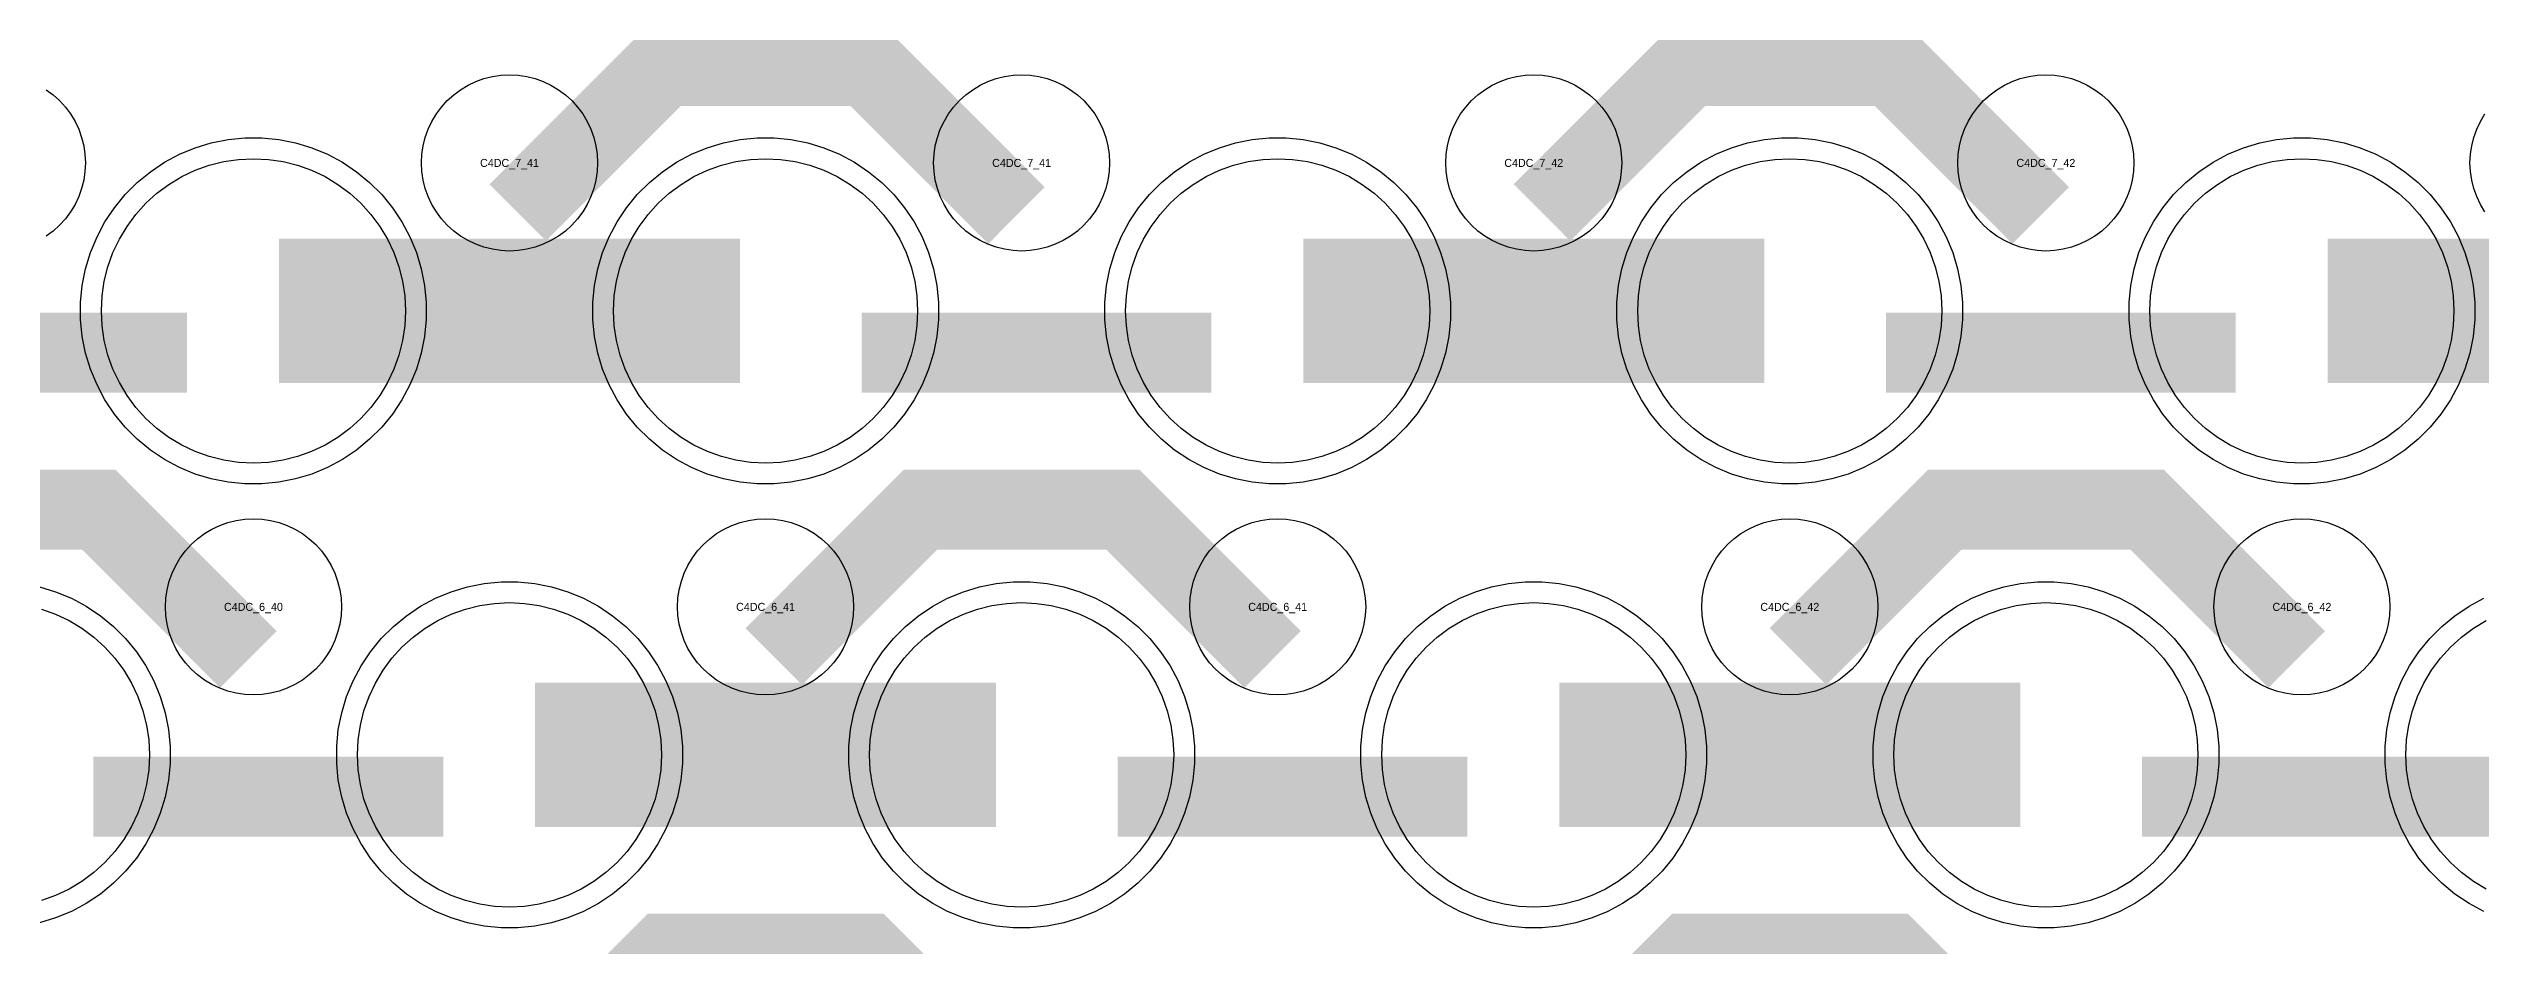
# Model space of a CAD drawing. Extents: x -11880 to 11880, y -14992 to 14992.
# Drawn here: x 976 to 1736, y -14068 to -13788 of the extents above; entities that cross this region are included whole.
import ezdxf
from ezdxf.enums import TextEntityAlignment as Align

# ---------------------------------------------------------------- set-up
doc = ezdxf.new("R2010")
doc.units = 0
doc.header["$MEASUREMENT"] = 0
for name, color, linetype in [('GDS_775_DT_237', 138, 'CONTINUOUS'), ('RDL1_FS', 34, 'CONTINUOUS'), ('RDL_BS', 160, 'CONTINUOUS')]:
    doc.layers.add(name, color=color, linetype=linetype)

msp = doc.modelspace()

# ---------------------------------------------------------------- linework, layer by layer
at = {"layer": 'RDL1_FS', "color": 241, "true_color": 0xf7abae}
for points in [[(1040, -13917.124), (1035.343, -13916.895), (1030.732, -13916.211), (1026.209, -13915.079), (1021.819, -13913.507), (1017.605, -13911.515), (1013.605, -13909.117), (1009.86, -13906.339), (1006.406, -13903.209), (1003.276, -13899.755), (1000.498, -13896.01), (998.1, -13892.01), (996.108, -13887.796), (994.536, -13883.406), (993.404, -13878.883), (992.72, -13874.272), (992.491, -13869.615), (992.72, -13864.958), (993.404, -13860.347), (994.536, -13855.824), (996.108, -13851.434), (998.1, -13847.22), (1000.498, -13843.22), (1003.276, -13839.475), (1006.406, -13836.021), (1009.86, -13832.891), (1013.605, -13830.113), (1017.605, -13827.715), (1021.819, -13825.723), (1026.209, -13824.151), (1030.732, -13823.019), (1035.343, -13822.335), (1040, -13822.106), (1044.657, -13822.335), (1049.268, -13823.019), (1053.791, -13824.151), (1058.181, -13825.723), (1062.395, -13827.715), (1066.395, -13830.113), (1070.14, -13832.891), (1073.594, -13836.021), (1076.724, -13839.475), (1079.502, -13843.22), (1081.9, -13847.22), (1083.892, -13851.434), (1085.464, -13855.824), (1086.596, -13860.347), (1087.28, -13864.958), (1087.509, -13869.615), (1087.28, -13874.272), (1086.596, -13878.883), (1085.464, -13883.406), (1083.892, -13887.796), (1081.9, -13892.01), (1079.502, -13896.01), (1076.724, -13899.755), (1073.594, -13903.209), (1070.14, -13906.339), (1066.395, -13909.117), (1062.395, -13911.515), (1058.181, -13913.507), (1053.791, -13915.079), (1049.268, -13916.211), (1044.657, -13916.895)], [(1200, -13917.124), (1195.343, -13916.895), (1190.732, -13916.211), (1186.209, -13915.079), (1181.819, -13913.507), (1177.605, -13911.515), (1173.605, -13909.117), (1169.86, -13906.339), (1166.406, -13903.209), (1163.276, -13899.755), (1160.498, -13896.01), (1158.1, -13892.01), (1156.108, -13887.796), (1154.536, -13883.406), (1153.404, -13878.883), (1152.72, -13874.272), (1152.491, -13869.615), (1152.72, -13864.958), (1153.404, -13860.347), (1154.536, -13855.824), (1156.108, -13851.434), (1158.1, -13847.22), (1160.498, -13843.22), (1163.276, -13839.475), (1166.406, -13836.021), (1169.86, -13832.891), (1173.605, -13830.113), (1177.605, -13827.715), (1181.819, -13825.723), (1186.209, -13824.151), (1190.732, -13823.019), (1195.343, -13822.335), (1200, -13822.106), (1204.657, -13822.335), (1209.268, -13823.019), (1213.791, -13824.151), (1218.181, -13825.723), (1222.395, -13827.715), (1226.395, -13830.113), (1230.14, -13832.891), (1233.594, -13836.021), (1236.724, -13839.475), (1239.502, -13843.22), (1241.9, -13847.22), (1243.892, -13851.434), (1245.464, -13855.824), (1246.596, -13860.347), (1247.28, -13864.958), (1247.509, -13869.615), (1247.28, -13874.272), (1246.596, -13878.883), (1245.464, -13883.406), (1243.892, -13887.796), (1241.9, -13892.01), (1239.502, -13896.01), (1236.724, -13899.755), (1233.594, -13903.209), (1230.14, -13906.339), (1226.395, -13909.117), (1222.395, -13911.515), (1218.181, -13913.507), (1213.791, -13915.079), (1209.268, -13916.211), (1204.657, -13916.895)], [(1360, -13917.124), (1355.343, -13916.895), (1350.732, -13916.211), (1346.209, -13915.079), (1341.819, -13913.507), (1337.605, -13911.515), (1333.605, -13909.117), (1329.86, -13906.339), (1326.406, -13903.209), (1323.276, -13899.755), (1320.498, -13896.01), (1318.1, -13892.01), (1316.108, -13887.796), (1314.536, -13883.406), (1313.404, -13878.883), (1312.72, -13874.272), (1312.491, -13869.615), (1312.72, -13864.958), (1313.404, -13860.347), (1314.536, -13855.824), (1316.108, -13851.434), (1318.1, -13847.22), (1320.498, -13843.22), (1323.276, -13839.475), (1326.406, -13836.021), (1329.86, -13832.891), (1333.605, -13830.113), (1337.605, -13827.715), (1341.819, -13825.723), (1346.209, -13824.151), (1350.732, -13823.019), (1355.343, -13822.335), (1360, -13822.106), (1364.657, -13822.335), (1369.268, -13823.019), (1373.791, -13824.151), (1378.181, -13825.723), (1382.395, -13827.715), (1386.395, -13830.113), (1390.14, -13832.891), (1393.594, -13836.021), (1396.724, -13839.475), (1399.502, -13843.22), (1401.9, -13847.22), (1403.892, -13851.434), (1405.464, -13855.824), (1406.596, -13860.347), (1407.28, -13864.958), (1407.509, -13869.615), (1407.28, -13874.272), (1406.596, -13878.883), (1405.464, -13883.406), (1403.892, -13887.796), (1401.9, -13892.01), (1399.502, -13896.01), (1396.724, -13899.755), (1393.594, -13903.209), (1390.14, -13906.339), (1386.395, -13909.117), (1382.395, -13911.515), (1378.181, -13913.507), (1373.791, -13915.079), (1369.268, -13916.211), (1364.657, -13916.895)], [(1520, -13917.124), (1515.343, -13916.895), (1510.732, -13916.211), (1506.209, -13915.079), (1501.819, -13913.507), (1497.605, -13911.515), (1493.605, -13909.117), (1489.86, -13906.339), (1486.406, -13903.209), (1483.276, -13899.755), (1480.498, -13896.01), (1478.1, -13892.01), (1476.108, -13887.796), (1474.536, -13883.406), (1473.404, -13878.883), (1472.72, -13874.272), (1472.491, -13869.615), (1472.72, -13864.958), (1473.404, -13860.347), (1474.536, -13855.824), (1476.108, -13851.434), (1478.1, -13847.22), (1480.498, -13843.22), (1483.276, -13839.475), (1486.406, -13836.021), (1489.86, -13832.891), (1493.605, -13830.113), (1497.605, -13827.715), (1501.819, -13825.723), (1506.209, -13824.151), (1510.732, -13823.019), (1515.343, -13822.335), (1520, -13822.106), (1524.657, -13822.335), (1529.268, -13823.019), (1533.791, -13824.151), (1538.181, -13825.723), (1542.395, -13827.715), (1546.395, -13830.113), (1550.14, -13832.891), (1553.594, -13836.021), (1556.724, -13839.475), (1559.502, -13843.22), (1561.9, -13847.22), (1563.892, -13851.434), (1565.464, -13855.824), (1566.596, -13860.347), (1567.28, -13864.958), (1567.509, -13869.615), (1567.28, -13874.272), (1566.596, -13878.883), (1565.464, -13883.406), (1563.892, -13887.796), (1561.9, -13892.01), (1559.502, -13896.01), (1556.724, -13899.755), (1553.594, -13903.209), (1550.14, -13906.339), (1546.395, -13909.117), (1542.395, -13911.515), (1538.181, -13913.507), (1533.791, -13915.079), (1529.268, -13916.211), (1524.657, -13916.895)], [(1680, -13917.124), (1675.343, -13916.895), (1670.732, -13916.211), (1666.209, -13915.079), (1661.819, -13913.507), (1657.605, -13911.515), (1653.605, -13909.117), (1649.86, -13906.339), (1646.406, -13903.209), (1643.276, -13899.755), (1640.498, -13896.01), (1638.1, -13892.01), (1636.108, -13887.796), (1634.536, -13883.406), (1633.404, -13878.883), (1632.72, -13874.272), (1632.491, -13869.615), (1632.72, -13864.958), (1633.404, -13860.347), (1634.536, -13855.824), (1636.108, -13851.434), (1638.1, -13847.22), (1640.498, -13843.22), (1643.276, -13839.475), (1646.406, -13836.021), (1649.86, -13832.891), (1653.605, -13830.113), (1657.605, -13827.715), (1661.819, -13825.723), (1666.209, -13824.151), (1670.732, -13823.019), (1675.343, -13822.335), (1680, -13822.106), (1684.657, -13822.335), (1689.268, -13823.019), (1693.791, -13824.151), (1698.181, -13825.723), (1702.395, -13827.715), (1706.395, -13830.113), (1710.14, -13832.891), (1713.594, -13836.021), (1716.724, -13839.475), (1719.502, -13843.22), (1721.9, -13847.22), (1723.892, -13851.434), (1725.464, -13855.824), (1726.596, -13860.347), (1727.28, -13864.958), (1727.509, -13869.615), (1727.28, -13874.272), (1726.596, -13878.883), (1725.464, -13883.406), (1723.892, -13887.796), (1721.9, -13892.01), (1719.502, -13896.01), (1716.724, -13899.755), (1713.594, -13903.209), (1710.14, -13906.339), (1706.395, -13909.117), (1702.395, -13911.515), (1698.181, -13913.507), (1693.791, -13915.079), (1689.268, -13916.211), (1684.657, -13916.895)], [(1120, -14055.689), (1115.343, -14055.46), (1110.732, -14054.776), (1106.209, -14053.644), (1101.819, -14052.072), (1097.605, -14050.08), (1093.605, -14047.682), (1089.86, -14044.904), (1086.406, -14041.774), (1083.276, -14038.32), (1080.498, -14034.575), (1078.1, -14030.575), (1076.108, -14026.361), (1074.536, -14021.971), (1073.404, -14017.448), (1072.72, -14012.837), (1072.491, -14008.18), (1072.72, -14003.523), (1073.404, -13998.912), (1074.536, -13994.389), (1076.108, -13989.999), (1078.1, -13985.785), (1080.498, -13981.785), (1083.276, -13978.04), (1086.406, -13974.586), (1089.86, -13971.456), (1093.605, -13968.678), (1097.605, -13966.28), (1101.819, -13964.288), (1106.209, -13962.716), (1110.732, -13961.584), (1115.343, -13960.9), (1120, -13960.671), (1124.657, -13960.9), (1129.268, -13961.584), (1133.791, -13962.716), (1138.181, -13964.288), (1142.395, -13966.28), (1146.395, -13968.678), (1150.14, -13971.456), (1153.594, -13974.586), (1156.724, -13978.04), (1159.502, -13981.785), (1161.9, -13985.785), (1163.892, -13989.999), (1165.464, -13994.389), (1166.596, -13998.912), (1167.28, -14003.523), (1167.509, -14008.18), (1167.28, -14012.837), (1166.596, -14017.448), (1165.464, -14021.971), (1163.892, -14026.361), (1161.9, -14030.575), (1159.502, -14034.575), (1156.724, -14038.32), (1153.594, -14041.774), (1150.14, -14044.904), (1146.395, -14047.682), (1142.395, -14050.08), (1138.181, -14052.072), (1133.791, -14053.644), (1129.268, -14054.776), (1124.657, -14055.46)], [(1280, -14055.689), (1275.343, -14055.46), (1270.732, -14054.776), (1266.209, -14053.644), (1261.819, -14052.072), (1257.605, -14050.08), (1253.605, -14047.682), (1249.86, -14044.904), (1246.406, -14041.774), (1243.276, -14038.32), (1240.498, -14034.575), (1238.1, -14030.575), (1236.108, -14026.361), (1234.536, -14021.971), (1233.404, -14017.448), (1232.72, -14012.837), (1232.491, -14008.18), (1232.72, -14003.523), (1233.404, -13998.912), (1234.536, -13994.389), (1236.108, -13989.999), (1238.1, -13985.785), (1240.498, -13981.785), (1243.276, -13978.04), (1246.406, -13974.586), (1249.86, -13971.456), (1253.605, -13968.678), (1257.605, -13966.28), (1261.819, -13964.288), (1266.209, -13962.716), (1270.732, -13961.584), (1275.343, -13960.9), (1280, -13960.671), (1284.657, -13960.9), (1289.268, -13961.584), (1293.791, -13962.716), (1298.181, -13964.288), (1302.395, -13966.28), (1306.395, -13968.678), (1310.14, -13971.456), (1313.594, -13974.586), (1316.724, -13978.04), (1319.502, -13981.785), (1321.9, -13985.785), (1323.892, -13989.999), (1325.464, -13994.389), (1326.596, -13998.912), (1327.28, -14003.523), (1327.509, -14008.18), (1327.28, -14012.837), (1326.596, -14017.448), (1325.464, -14021.971), (1323.892, -14026.361), (1321.9, -14030.575), (1319.502, -14034.575), (1316.724, -14038.32), (1313.594, -14041.774), (1310.14, -14044.904), (1306.395, -14047.682), (1302.395, -14050.08), (1298.181, -14052.072), (1293.791, -14053.644), (1289.268, -14054.776), (1284.657, -14055.46)], [(1440, -14055.689), (1435.343, -14055.46), (1430.732, -14054.776), (1426.209, -14053.644), (1421.819, -14052.072), (1417.605, -14050.08), (1413.605, -14047.682), (1409.86, -14044.904), (1406.406, -14041.774), (1403.276, -14038.32), (1400.498, -14034.575), (1398.1, -14030.575), (1396.108, -14026.361), (1394.536, -14021.971), (1393.404, -14017.448), (1392.72, -14012.837), (1392.491, -14008.18), (1392.72, -14003.523), (1393.404, -13998.912), (1394.536, -13994.389), (1396.108, -13989.999), (1398.1, -13985.785), (1400.498, -13981.785), (1403.276, -13978.04), (1406.406, -13974.586), (1409.86, -13971.456), (1413.605, -13968.678), (1417.605, -13966.28), (1421.819, -13964.288), (1426.209, -13962.716), (1430.732, -13961.584), (1435.343, -13960.9), (1440, -13960.671), (1444.657, -13960.9), (1449.268, -13961.584), (1453.791, -13962.716), (1458.181, -13964.288), (1462.395, -13966.28), (1466.395, -13968.678), (1470.14, -13971.456), (1473.594, -13974.586), (1476.724, -13978.04), (1479.502, -13981.785), (1481.9, -13985.785), (1483.892, -13989.999), (1485.464, -13994.389), (1486.596, -13998.912), (1487.28, -14003.523), (1487.509, -14008.18), (1487.28, -14012.837), (1486.596, -14017.448), (1485.464, -14021.971), (1483.892, -14026.361), (1481.9, -14030.575), (1479.502, -14034.575), (1476.724, -14038.32), (1473.594, -14041.774), (1470.14, -14044.904), (1466.395, -14047.682), (1462.395, -14050.08), (1458.181, -14052.072), (1453.791, -14053.644), (1449.268, -14054.776), (1444.657, -14055.46)], [(1600, -14055.689), (1595.343, -14055.46), (1590.732, -14054.776), (1586.209, -14053.644), (1581.819, -14052.072), (1577.605, -14050.08), (1573.605, -14047.682), (1569.86, -14044.904), (1566.406, -14041.774), (1563.276, -14038.32), (1560.498, -14034.575), (1558.1, -14030.575), (1556.108, -14026.361), (1554.536, -14021.971), (1553.404, -14017.448), (1552.72, -14012.837), (1552.491, -14008.18), (1552.72, -14003.523), (1553.404, -13998.912), (1554.536, -13994.389), (1556.108, -13989.999), (1558.1, -13985.785), (1560.498, -13981.785), (1563.276, -13978.04), (1566.406, -13974.586), (1569.86, -13971.456), (1573.605, -13968.678), (1577.605, -13966.28), (1581.819, -13964.288), (1586.209, -13962.716), (1590.732, -13961.584), (1595.343, -13960.9), (1600, -13960.671), (1604.657, -13960.9), (1609.268, -13961.584), (1613.791, -13962.716), (1618.181, -13964.288), (1622.395, -13966.28), (1626.395, -13968.678), (1630.14, -13971.456), (1633.594, -13974.586), (1636.724, -13978.04), (1639.502, -13981.785), (1641.9, -13985.785), (1643.892, -13989.999), (1645.464, -13994.389), (1646.596, -13998.912), (1647.28, -14003.523), (1647.509, -14008.18), (1647.28, -14012.837), (1646.596, -14017.448), (1645.464, -14021.971), (1643.892, -14026.361), (1641.9, -14030.575), (1639.502, -14034.575), (1636.724, -14038.32), (1633.594, -14041.774), (1630.14, -14044.904), (1626.395, -14047.682), (1622.395, -14050.08), (1618.181, -14052.072), (1613.791, -14053.644), (1609.268, -14054.776), (1604.657, -14055.46)]]:
    msp.add_lwpolyline(points, close=True, dxfattribs=at)
for points in [[(1048.002, -13869.615, 45, 45, 0), (1120.002, -13869.615, 45, 45, 0)], [(1120.002, -13869.615, 45, 45, 0), (1192.002, -13869.615, 45, 45, 0)], [(1368.002, -13869.615, 45, 45, 0), (1440.002, -13869.615, 45, 45, 0)], [(1440.002, -13869.615, 45, 45, 0), (1512.002, -13869.615, 45, 45, 0)], [(1688.002, -13869.615, 45, 45, 0), (1760.002, -13869.615, 45, 45, 0)], [(1128.002, -14008.18, 45, 45, 0), (1200.002, -14008.18, 45, 45, 0)], [(1200.002, -14008.18, 45, 45, 0), (1272.002, -14008.18, 45, 45, 0)], [(1448.002, -14008.18, 45, 45, 0), (1520.002, -14008.18, 45, 45, 0)], [(1520.002, -14008.18, 45, 45, 0), (1592.002, -14008.18, 45, 45, 0)]]:
    msp.add_lwpolyline(points, format="xyseb", dxfattribs=at)
for points in [[(973.791, -13962.716), (978.181, -13964.288), (982.395, -13966.28), (986.395, -13968.678), (990.14, -13971.456), (993.594, -13974.586), (996.724, -13978.04), (999.502, -13981.785), (1001.9, -13985.785), (1003.892, -13989.999), (1005.464, -13994.389), (1006.596, -13998.912), (1007.28, -14003.523), (1007.509, -14008.18), (1007.28, -14012.837), (1006.596, -14017.448), (1005.464, -14021.971), (1003.892, -14026.361), (1001.9, -14030.575), (999.502, -14034.575), (996.724, -14038.32), (993.594, -14041.774), (990.14, -14044.904), (986.395, -14047.682), (982.395, -14050.08), (978.181, -14052.072), (973.791, -14053.644)], [(1737.605, -14050.08), (1733.605, -14047.682), (1729.86, -14044.904), (1726.406, -14041.774), (1723.276, -14038.32), (1720.498, -14034.575), (1718.1, -14030.575), (1716.108, -14026.361), (1714.536, -14021.971), (1713.404, -14017.448), (1712.72, -14012.837), (1712.491, -14008.18), (1712.72, -14003.523), (1713.404, -13998.912), (1714.536, -13994.389), (1716.108, -13989.999), (1718.1, -13985.785), (1720.498, -13981.785), (1723.276, -13978.04), (1726.406, -13974.586), (1729.86, -13971.456), (1733.605, -13968.678), (1737.605, -13966.28)]]:
    msp.add_lwpolyline(points, dxfattribs=at)
at = {"layer": 'RDL_BS'}
for points in [[(1122.562, -13838.929, 25, 25, 0), (1168.377, -13793.114, 25, 25, 0), (1201.93, -13793.114, 25, 25, 0)], [(1278.401, -13839.828, 25, 25, 0), (1231.687, -13793.114, 25, 25, 0), (1201.929, -13793.114, 25, 25, 0)], [(1442.562, -13838.929, 25, 25, 0), (1488.377, -13793.114, 25, 25, 0), (1521.93, -13793.114, 25, 25, 0)], [(1598.401, -13839.828, 25, 25, 0), (1551.687, -13793.114, 25, 25, 0), (1521.929, -13793.114, 25, 25, 0)], [(1038.401, -13978.393, 25, 25, 0), (991.687, -13931.679, 25, 25, 0), (961.929, -13931.679, 25, 25, 0)], [(1202.562, -13977.494, 25, 25, 0), (1248.377, -13931.679, 25, 25, 0), (1281.93, -13931.679, 25, 25, 0)], [(1358.401, -13978.393, 25, 25, 0), (1311.687, -13931.679, 25, 25, 0), (1281.929, -13931.679, 25, 25, 0)], [(1522.562, -13977.494, 25, 25, 0), (1568.377, -13931.679, 25, 25, 0), (1601.93, -13931.679, 25, 25, 0)], [(1678.401, -13978.393, 25, 25, 0), (1631.687, -13931.679, 25, 25, 0), (1601.929, -13931.679, 25, 25, 0)], [(1122.562, -14116.059, 25, 25, 0), (1168.377, -14070.244, 25, 25, 0), (1201.93, -14070.244, 25, 25, 0)], [(1278.401, -14116.958, 25, 25, 0), (1231.687, -14070.244, 25, 25, 0), (1201.929, -14070.244, 25, 25, 0)], [(1442.562, -14116.059, 25, 25, 0), (1488.377, -14070.244, 25, 25, 0), (1521.93, -14070.244, 25, 25, 0)], [(1598.401, -14116.958, 25, 25, 0), (1551.687, -14070.244, 25, 25, 0), (1521.929, -14070.244, 25, 25, 0)]]:
    msp.add_lwpolyline(points, format="xyseb", dxfattribs=at)
for points in [[(1120, -13850.921), (1117.307, -13850.789), (1114.635, -13850.393), (1112.016, -13849.736), (1109.481, -13848.829), (1107.044, -13847.677), (1104.72, -13846.284), (1102.557, -13844.681), (1100.558, -13842.869), (1098.746, -13840.87), (1097.143, -13838.707), (1095.75, -13836.383), (1094.598, -13833.946), (1093.691, -13831.411), (1093.034, -13828.792), (1092.638, -13826.12), (1092.506, -13823.427), (1092.638, -13820.734), (1093.034, -13818.062), (1093.691, -13815.443), (1094.598, -13812.908), (1095.75, -13810.471), (1097.143, -13808.147), (1098.746, -13805.984), (1100.558, -13803.985), (1102.557, -13802.173), (1104.72, -13800.57), (1107.044, -13799.177), (1109.481, -13798.025), (1112.016, -13797.118), (1114.635, -13796.461), (1117.307, -13796.065), (1120, -13795.933), (1122.693, -13796.065), (1125.365, -13796.461), (1127.984, -13797.118), (1130.519, -13798.025), (1132.956, -13799.177), (1135.28, -13800.57), (1137.443, -13802.173), (1139.442, -13803.985), (1141.254, -13805.984), (1142.857, -13808.147), (1144.25, -13810.471), (1145.402, -13812.908), (1146.309, -13815.443), (1146.966, -13818.062), (1147.362, -13820.734), (1147.494, -13823.427), (1147.362, -13826.12), (1146.966, -13828.792), (1146.309, -13831.411), (1145.402, -13833.946), (1144.25, -13836.383), (1142.857, -13838.707), (1141.254, -13840.87), (1139.442, -13842.869), (1137.443, -13844.681), (1135.28, -13846.284), (1132.956, -13847.677), (1130.519, -13848.829), (1127.984, -13849.736), (1125.365, -13850.393), (1122.693, -13850.789)], [(1280, -13850.921), (1277.307, -13850.789), (1274.635, -13850.393), (1272.016, -13849.736), (1269.481, -13848.829), (1267.044, -13847.677), (1264.72, -13846.284), (1262.557, -13844.681), (1260.558, -13842.869), (1258.746, -13840.87), (1257.143, -13838.707), (1255.75, -13836.383), (1254.598, -13833.946), (1253.691, -13831.411), (1253.034, -13828.792), (1252.638, -13826.12), (1252.506, -13823.427), (1252.638, -13820.734), (1253.034, -13818.062), (1253.691, -13815.443), (1254.598, -13812.908), (1255.75, -13810.471), (1257.143, -13808.147), (1258.746, -13805.984), (1260.558, -13803.985), (1262.557, -13802.173), (1264.72, -13800.57), (1267.044, -13799.177), (1269.481, -13798.025), (1272.016, -13797.118), (1274.635, -13796.461), (1277.307, -13796.065), (1280, -13795.933), (1282.693, -13796.065), (1285.365, -13796.461), (1287.984, -13797.118), (1290.519, -13798.025), (1292.956, -13799.177), (1295.28, -13800.57), (1297.443, -13802.173), (1299.442, -13803.985), (1301.254, -13805.984), (1302.857, -13808.147), (1304.25, -13810.471), (1305.402, -13812.908), (1306.309, -13815.443), (1306.966, -13818.062), (1307.362, -13820.734), (1307.494, -13823.427), (1307.362, -13826.12), (1306.966, -13828.792), (1306.309, -13831.411), (1305.402, -13833.946), (1304.25, -13836.383), (1302.857, -13838.707), (1301.254, -13840.87), (1299.442, -13842.869), (1297.443, -13844.681), (1295.28, -13846.284), (1292.956, -13847.677), (1290.519, -13848.829), (1287.984, -13849.736), (1285.365, -13850.393), (1282.693, -13850.789)], [(1440, -13850.921), (1437.307, -13850.789), (1434.635, -13850.393), (1432.016, -13849.736), (1429.481, -13848.829), (1427.044, -13847.677), (1424.72, -13846.284), (1422.557, -13844.681), (1420.558, -13842.869), (1418.746, -13840.87), (1417.143, -13838.707), (1415.75, -13836.383), (1414.598, -13833.946), (1413.691, -13831.411), (1413.034, -13828.792), (1412.638, -13826.12), (1412.506, -13823.427), (1412.638, -13820.734), (1413.034, -13818.062), (1413.691, -13815.443), (1414.598, -13812.908), (1415.75, -13810.471), (1417.143, -13808.147), (1418.746, -13805.984), (1420.558, -13803.985), (1422.557, -13802.173), (1424.72, -13800.57), (1427.044, -13799.177), (1429.481, -13798.025), (1432.016, -13797.118), (1434.635, -13796.461), (1437.307, -13796.065), (1440, -13795.933), (1442.693, -13796.065), (1445.365, -13796.461), (1447.984, -13797.118), (1450.519, -13798.025), (1452.956, -13799.177), (1455.28, -13800.57), (1457.443, -13802.173), (1459.442, -13803.985), (1461.254, -13805.984), (1462.857, -13808.147), (1464.25, -13810.471), (1465.402, -13812.908), (1466.309, -13815.443), (1466.966, -13818.062), (1467.362, -13820.734), (1467.494, -13823.427), (1467.362, -13826.12), (1466.966, -13828.792), (1466.309, -13831.411), (1465.402, -13833.946), (1464.25, -13836.383), (1462.857, -13838.707), (1461.254, -13840.87), (1459.442, -13842.869), (1457.443, -13844.681), (1455.28, -13846.284), (1452.956, -13847.677), (1450.519, -13848.829), (1447.984, -13849.736), (1445.365, -13850.393), (1442.693, -13850.789)], [(1600, -13850.921), (1597.307, -13850.789), (1594.635, -13850.393), (1592.016, -13849.736), (1589.481, -13848.829), (1587.044, -13847.677), (1584.72, -13846.284), (1582.557, -13844.681), (1580.558, -13842.869), (1578.746, -13840.87), (1577.143, -13838.707), (1575.75, -13836.383), (1574.598, -13833.946), (1573.691, -13831.411), (1573.034, -13828.792), (1572.638, -13826.12), (1572.506, -13823.427), (1572.638, -13820.734), (1573.034, -13818.062), (1573.691, -13815.443), (1574.598, -13812.908), (1575.75, -13810.471), (1577.143, -13808.147), (1578.746, -13805.984), (1580.558, -13803.985), (1582.557, -13802.173), (1584.72, -13800.57), (1587.044, -13799.177), (1589.481, -13798.025), (1592.016, -13797.118), (1594.635, -13796.461), (1597.307, -13796.065), (1600, -13795.933), (1602.693, -13796.065), (1605.365, -13796.461), (1607.984, -13797.118), (1610.519, -13798.025), (1612.956, -13799.177), (1615.28, -13800.57), (1617.443, -13802.173), (1619.442, -13803.985), (1621.254, -13805.984), (1622.857, -13808.147), (1624.25, -13810.471), (1625.402, -13812.908), (1626.309, -13815.443), (1626.966, -13818.062), (1627.362, -13820.734), (1627.494, -13823.427), (1627.362, -13826.12), (1626.966, -13828.792), (1626.309, -13831.411), (1625.402, -13833.946), (1624.25, -13836.383), (1622.857, -13838.707), (1621.254, -13840.87), (1619.442, -13842.869), (1617.443, -13844.681), (1615.28, -13846.284), (1612.956, -13847.677), (1610.519, -13848.829), (1607.984, -13849.736), (1605.365, -13850.393), (1602.693, -13850.789)], [(1040, -13989.486), (1037.307, -13989.354), (1034.635, -13988.958), (1032.016, -13988.301), (1029.481, -13987.394), (1027.044, -13986.242), (1024.72, -13984.849), (1022.557, -13983.246), (1020.558, -13981.434), (1018.746, -13979.435), (1017.143, -13977.272), (1015.75, -13974.948), (1014.598, -13972.511), (1013.691, -13969.976), (1013.034, -13967.357), (1012.638, -13964.685), (1012.506, -13961.992), (1012.638, -13959.299), (1013.034, -13956.627), (1013.691, -13954.008), (1014.598, -13951.473), (1015.75, -13949.036), (1017.143, -13946.712), (1018.746, -13944.549), (1020.558, -13942.55), (1022.557, -13940.738), (1024.72, -13939.135), (1027.044, -13937.742), (1029.481, -13936.59), (1032.016, -13935.683), (1034.635, -13935.026), (1037.307, -13934.63), (1040, -13934.498), (1042.693, -13934.63), (1045.365, -13935.026), (1047.984, -13935.683), (1050.519, -13936.59), (1052.956, -13937.742), (1055.28, -13939.135), (1057.443, -13940.738), (1059.442, -13942.55), (1061.254, -13944.549), (1062.857, -13946.712), (1064.25, -13949.036), (1065.402, -13951.473), (1066.309, -13954.008), (1066.966, -13956.627), (1067.362, -13959.299), (1067.494, -13961.992), (1067.362, -13964.685), (1066.966, -13967.357), (1066.309, -13969.976), (1065.402, -13972.511), (1064.25, -13974.948), (1062.857, -13977.272), (1061.254, -13979.435), (1059.442, -13981.434), (1057.443, -13983.246), (1055.28, -13984.849), (1052.956, -13986.242), (1050.519, -13987.394), (1047.984, -13988.301), (1045.365, -13988.958), (1042.693, -13989.354)], [(1200, -13989.486), (1197.307, -13989.354), (1194.635, -13988.958), (1192.016, -13988.301), (1189.481, -13987.394), (1187.044, -13986.242), (1184.72, -13984.849), (1182.557, -13983.246), (1180.558, -13981.434), (1178.746, -13979.435), (1177.143, -13977.272), (1175.75, -13974.948), (1174.598, -13972.511), (1173.691, -13969.976), (1173.034, -13967.357), (1172.638, -13964.685), (1172.506, -13961.992), (1172.638, -13959.299), (1173.034, -13956.627), (1173.691, -13954.008), (1174.598, -13951.473), (1175.75, -13949.036), (1177.143, -13946.712), (1178.746, -13944.549), (1180.558, -13942.55), (1182.557, -13940.738), (1184.72, -13939.135), (1187.044, -13937.742), (1189.481, -13936.59), (1192.016, -13935.683), (1194.635, -13935.026), (1197.307, -13934.63), (1200, -13934.498), (1202.693, -13934.63), (1205.365, -13935.026), (1207.984, -13935.683), (1210.519, -13936.59), (1212.956, -13937.742), (1215.28, -13939.135), (1217.443, -13940.738), (1219.442, -13942.55), (1221.254, -13944.549), (1222.857, -13946.712), (1224.25, -13949.036), (1225.402, -13951.473), (1226.309, -13954.008), (1226.966, -13956.627), (1227.362, -13959.299), (1227.494, -13961.992), (1227.362, -13964.685), (1226.966, -13967.357), (1226.309, -13969.976), (1225.402, -13972.511), (1224.25, -13974.948), (1222.857, -13977.272), (1221.254, -13979.435), (1219.442, -13981.434), (1217.443, -13983.246), (1215.28, -13984.849), (1212.956, -13986.242), (1210.519, -13987.394), (1207.984, -13988.301), (1205.365, -13988.958), (1202.693, -13989.354)], [(1360, -13989.486), (1357.307, -13989.354), (1354.635, -13988.958), (1352.016, -13988.301), (1349.481, -13987.394), (1347.044, -13986.242), (1344.72, -13984.849), (1342.557, -13983.246), (1340.558, -13981.434), (1338.746, -13979.435), (1337.143, -13977.272), (1335.75, -13974.948), (1334.598, -13972.511), (1333.691, -13969.976), (1333.034, -13967.357), (1332.638, -13964.685), (1332.506, -13961.992), (1332.638, -13959.299), (1333.034, -13956.627), (1333.691, -13954.008), (1334.598, -13951.473), (1335.75, -13949.036), (1337.143, -13946.712), (1338.746, -13944.549), (1340.558, -13942.55), (1342.557, -13940.738), (1344.72, -13939.135), (1347.044, -13937.742), (1349.481, -13936.59), (1352.016, -13935.683), (1354.635, -13935.026), (1357.307, -13934.63), (1360, -13934.498), (1362.693, -13934.63), (1365.365, -13935.026), (1367.984, -13935.683), (1370.519, -13936.59), (1372.956, -13937.742), (1375.28, -13939.135), (1377.443, -13940.738), (1379.442, -13942.55), (1381.254, -13944.549), (1382.857, -13946.712), (1384.25, -13949.036), (1385.402, -13951.473), (1386.309, -13954.008), (1386.966, -13956.627), (1387.362, -13959.299), (1387.494, -13961.992), (1387.362, -13964.685), (1386.966, -13967.357), (1386.309, -13969.976), (1385.402, -13972.511), (1384.25, -13974.948), (1382.857, -13977.272), (1381.254, -13979.435), (1379.442, -13981.434), (1377.443, -13983.246), (1375.28, -13984.849), (1372.956, -13986.242), (1370.519, -13987.394), (1367.984, -13988.301), (1365.365, -13988.958), (1362.693, -13989.354)], [(1520, -13989.486), (1517.307, -13989.354), (1514.635, -13988.958), (1512.016, -13988.301), (1509.481, -13987.394), (1507.044, -13986.242), (1504.72, -13984.849), (1502.557, -13983.246), (1500.558, -13981.434), (1498.746, -13979.435), (1497.143, -13977.272), (1495.75, -13974.948), (1494.598, -13972.511), (1493.691, -13969.976), (1493.034, -13967.357), (1492.638, -13964.685), (1492.506, -13961.992), (1492.638, -13959.299), (1493.034, -13956.627), (1493.691, -13954.008), (1494.598, -13951.473), (1495.75, -13949.036), (1497.143, -13946.712), (1498.746, -13944.549), (1500.558, -13942.55), (1502.557, -13940.738), (1504.72, -13939.135), (1507.044, -13937.742), (1509.481, -13936.59), (1512.016, -13935.683), (1514.635, -13935.026), (1517.307, -13934.63), (1520, -13934.498), (1522.693, -13934.63), (1525.365, -13935.026), (1527.984, -13935.683), (1530.519, -13936.59), (1532.956, -13937.742), (1535.28, -13939.135), (1537.443, -13940.738), (1539.442, -13942.55), (1541.254, -13944.549), (1542.857, -13946.712), (1544.25, -13949.036), (1545.402, -13951.473), (1546.309, -13954.008), (1546.966, -13956.627), (1547.362, -13959.299), (1547.494, -13961.992), (1547.362, -13964.685), (1546.966, -13967.357), (1546.309, -13969.976), (1545.402, -13972.511), (1544.25, -13974.948), (1542.857, -13977.272), (1541.254, -13979.435), (1539.442, -13981.434), (1537.443, -13983.246), (1535.28, -13984.849), (1532.956, -13986.242), (1530.519, -13987.394), (1527.984, -13988.301), (1525.365, -13988.958), (1522.693, -13989.354)], [(1680, -13989.486), (1677.307, -13989.354), (1674.635, -13988.958), (1672.016, -13988.301), (1669.481, -13987.394), (1667.044, -13986.242), (1664.72, -13984.849), (1662.557, -13983.246), (1660.558, -13981.434), (1658.746, -13979.435), (1657.143, -13977.272), (1655.75, -13974.948), (1654.598, -13972.511), (1653.691, -13969.976), (1653.034, -13967.357), (1652.638, -13964.685), (1652.506, -13961.992), (1652.638, -13959.299), (1653.034, -13956.627), (1653.691, -13954.008), (1654.598, -13951.473), (1655.75, -13949.036), (1657.143, -13946.712), (1658.746, -13944.549), (1660.558, -13942.55), (1662.557, -13940.738), (1664.72, -13939.135), (1667.044, -13937.742), (1669.481, -13936.59), (1672.016, -13935.683), (1674.635, -13935.026), (1677.307, -13934.63), (1680, -13934.498), (1682.693, -13934.63), (1685.365, -13935.026), (1687.984, -13935.683), (1690.519, -13936.59), (1692.956, -13937.742), (1695.28, -13939.135), (1697.443, -13940.738), (1699.442, -13942.55), (1701.254, -13944.549), (1702.857, -13946.712), (1704.25, -13949.036), (1705.402, -13951.473), (1706.309, -13954.008), (1706.966, -13956.627), (1707.362, -13959.299), (1707.494, -13961.992), (1707.362, -13964.685), (1706.966, -13967.357), (1706.309, -13969.976), (1705.402, -13972.511), (1704.25, -13974.948), (1702.857, -13977.272), (1701.254, -13979.435), (1699.442, -13981.434), (1697.443, -13983.246), (1695.28, -13984.849), (1692.956, -13986.242), (1690.519, -13987.394), (1687.984, -13988.301), (1685.365, -13988.958), (1682.693, -13989.354)]]:
    msp.add_lwpolyline(points, close=True, dxfattribs=at)
for points in [[(975.28, -13800.57), (977.443, -13802.173), (979.442, -13803.985), (981.254, -13805.984), (982.857, -13808.147), (984.25, -13810.471), (985.402, -13812.908), (986.309, -13815.443), (986.966, -13818.062), (987.362, -13820.734), (987.494, -13823.427), (987.362, -13826.12), (986.966, -13828.792), (986.309, -13831.411), (985.402, -13833.946), (984.25, -13836.383), (982.857, -13838.707), (981.254, -13840.87), (979.442, -13842.869), (977.443, -13844.681), (975.28, -13846.284)], [(1737.143, -13838.707), (1735.75, -13836.383), (1734.598, -13833.946), (1733.691, -13831.411), (1733.034, -13828.792), (1732.638, -13826.12), (1732.506, -13823.427), (1732.638, -13820.734), (1733.034, -13818.062), (1733.691, -13815.443), (1734.598, -13812.908), (1735.75, -13810.471), (1737.143, -13808.147)]]:
    msp.add_lwpolyline(points, dxfattribs=at)
at = {"layer": 'RDL_BS', "color": 241, "true_color": 0xf7abae}
for points in [[(1037.356, -13923.615), (1032.062, -13923.098), (1026.835, -13922.052), (1021.795, -13920.521), (1016.885, -13918.49), (1012.223, -13915.998), (1007.809, -13913.051), (1003.708, -13909.689), (999.926, -13905.907), (996.564, -13901.806), (993.617, -13897.392), (991.125, -13892.73), (989.094, -13887.82), (987.563, -13882.78), (986.517, -13877.553), (986, -13872.259), (986, -13866.971), (986.517, -13861.677), (987.563, -13856.45), (989.094, -13851.41), (991.125, -13846.5), (993.617, -13841.838), (996.564, -13837.424), (999.926, -13833.323), (1003.708, -13829.541), (1007.809, -13826.179), (1012.223, -13823.232), (1016.885, -13820.74), (1021.795, -13818.709), (1026.835, -13817.178), (1032.062, -13816.132), (1037.356, -13815.615), (1042.644, -13815.615), (1047.938, -13816.132), (1053.165, -13817.178), (1058.205, -13818.709), (1063.115, -13820.74), (1067.777, -13823.232), (1072.191, -13826.179), (1076.292, -13829.541), (1080.074, -13833.323), (1083.436, -13837.424), (1086.383, -13841.838), (1088.875, -13846.5), (1090.906, -13851.41), (1092.437, -13856.45), (1093.483, -13861.677), (1094, -13866.971), (1094, -13872.259), (1093.483, -13877.553), (1092.437, -13882.78), (1090.906, -13887.82), (1088.875, -13892.73), (1086.383, -13897.392), (1083.436, -13901.806), (1080.074, -13905.907), (1076.292, -13909.689), (1072.191, -13913.051), (1067.777, -13915.998), (1063.115, -13918.49), (1058.205, -13920.521), (1053.165, -13922.052), (1047.938, -13923.098), (1042.644, -13923.615)], [(1197.356, -13923.615), (1192.062, -13923.098), (1186.835, -13922.052), (1181.795, -13920.521), (1176.885, -13918.49), (1172.223, -13915.998), (1167.809, -13913.051), (1163.708, -13909.689), (1159.926, -13905.907), (1156.564, -13901.806), (1153.617, -13897.392), (1151.125, -13892.73), (1149.094, -13887.82), (1147.563, -13882.78), (1146.517, -13877.553), (1146, -13872.259), (1146, -13866.971), (1146.517, -13861.677), (1147.563, -13856.45), (1149.094, -13851.41), (1151.125, -13846.5), (1153.617, -13841.838), (1156.564, -13837.424), (1159.926, -13833.323), (1163.708, -13829.541), (1167.809, -13826.179), (1172.223, -13823.232), (1176.885, -13820.74), (1181.795, -13818.709), (1186.835, -13817.178), (1192.062, -13816.132), (1197.356, -13815.615), (1202.644, -13815.615), (1207.938, -13816.132), (1213.165, -13817.178), (1218.205, -13818.709), (1223.115, -13820.74), (1227.777, -13823.232), (1232.191, -13826.179), (1236.292, -13829.541), (1240.074, -13833.323), (1243.436, -13837.424), (1246.383, -13841.838), (1248.875, -13846.5), (1250.906, -13851.41), (1252.437, -13856.45), (1253.483, -13861.677), (1254, -13866.971), (1254, -13872.259), (1253.483, -13877.553), (1252.437, -13882.78), (1250.906, -13887.82), (1248.875, -13892.73), (1246.383, -13897.392), (1243.436, -13901.806), (1240.074, -13905.907), (1236.292, -13909.689), (1232.191, -13913.051), (1227.777, -13915.998), (1223.115, -13918.49), (1218.205, -13920.521), (1213.165, -13922.052), (1207.938, -13923.098), (1202.644, -13923.615)], [(1357.356, -13923.615), (1352.062, -13923.098), (1346.835, -13922.052), (1341.795, -13920.521), (1336.885, -13918.49), (1332.223, -13915.998), (1327.809, -13913.051), (1323.708, -13909.689), (1319.926, -13905.907), (1316.564, -13901.806), (1313.617, -13897.392), (1311.125, -13892.73), (1309.094, -13887.82), (1307.563, -13882.78), (1306.517, -13877.553), (1306, -13872.259), (1306, -13866.971), (1306.517, -13861.677), (1307.563, -13856.45), (1309.094, -13851.41), (1311.125, -13846.5), (1313.617, -13841.838), (1316.564, -13837.424), (1319.926, -13833.323), (1323.708, -13829.541), (1327.809, -13826.179), (1332.223, -13823.232), (1336.885, -13820.74), (1341.795, -13818.709), (1346.835, -13817.178), (1352.062, -13816.132), (1357.356, -13815.615), (1362.644, -13815.615), (1367.938, -13816.132), (1373.165, -13817.178), (1378.205, -13818.709), (1383.115, -13820.74), (1387.777, -13823.232), (1392.191, -13826.179), (1396.292, -13829.541), (1400.074, -13833.323), (1403.436, -13837.424), (1406.383, -13841.838), (1408.875, -13846.5), (1410.906, -13851.41), (1412.437, -13856.45), (1413.483, -13861.677), (1414, -13866.971), (1414, -13872.259), (1413.483, -13877.553), (1412.437, -13882.78), (1410.906, -13887.82), (1408.875, -13892.73), (1406.383, -13897.392), (1403.436, -13901.806), (1400.074, -13905.907), (1396.292, -13909.689), (1392.191, -13913.051), (1387.777, -13915.998), (1383.115, -13918.49), (1378.205, -13920.521), (1373.165, -13922.052), (1367.938, -13923.098), (1362.644, -13923.615)], [(1517.356, -13923.615), (1512.062, -13923.098), (1506.835, -13922.052), (1501.795, -13920.521), (1496.885, -13918.49), (1492.223, -13915.998), (1487.809, -13913.051), (1483.708, -13909.689), (1479.926, -13905.907), (1476.564, -13901.806), (1473.617, -13897.392), (1471.125, -13892.73), (1469.094, -13887.82), (1467.563, -13882.78), (1466.517, -13877.553), (1466, -13872.259), (1466, -13866.971), (1466.517, -13861.677), (1467.563, -13856.45), (1469.094, -13851.41), (1471.125, -13846.5), (1473.617, -13841.838), (1476.564, -13837.424), (1479.926, -13833.323), (1483.708, -13829.541), (1487.809, -13826.179), (1492.223, -13823.232), (1496.885, -13820.74), (1501.795, -13818.709), (1506.835, -13817.178), (1512.062, -13816.132), (1517.356, -13815.615), (1522.644, -13815.615), (1527.938, -13816.132), (1533.165, -13817.178), (1538.205, -13818.709), (1543.115, -13820.74), (1547.777, -13823.232), (1552.191, -13826.179), (1556.292, -13829.541), (1560.074, -13833.323), (1563.436, -13837.424), (1566.383, -13841.838), (1568.875, -13846.5), (1570.906, -13851.41), (1572.437, -13856.45), (1573.483, -13861.677), (1574, -13866.971), (1574, -13872.259), (1573.483, -13877.553), (1572.437, -13882.78), (1570.906, -13887.82), (1568.875, -13892.73), (1566.383, -13897.392), (1563.436, -13901.806), (1560.074, -13905.907), (1556.292, -13909.689), (1552.191, -13913.051), (1547.777, -13915.998), (1543.115, -13918.49), (1538.205, -13920.521), (1533.165, -13922.052), (1527.938, -13923.098), (1522.644, -13923.615)], [(1677.356, -13923.615), (1672.062, -13923.098), (1666.835, -13922.052), (1661.795, -13920.521), (1656.885, -13918.49), (1652.223, -13915.998), (1647.809, -13913.051), (1643.708, -13909.689), (1639.926, -13905.907), (1636.564, -13901.806), (1633.617, -13897.392), (1631.125, -13892.73), (1629.094, -13887.82), (1627.563, -13882.78), (1626.517, -13877.553), (1626, -13872.259), (1626, -13866.971), (1626.517, -13861.677), (1627.563, -13856.45), (1629.094, -13851.41), (1631.125, -13846.5), (1633.617, -13841.838), (1636.564, -13837.424), (1639.926, -13833.323), (1643.708, -13829.541), (1647.809, -13826.179), (1652.223, -13823.232), (1656.885, -13820.74), (1661.795, -13818.709), (1666.835, -13817.178), (1672.062, -13816.132), (1677.356, -13815.615), (1682.644, -13815.615), (1687.938, -13816.132), (1693.165, -13817.178), (1698.205, -13818.709), (1703.115, -13820.74), (1707.777, -13823.232), (1712.191, -13826.179), (1716.292, -13829.541), (1720.074, -13833.323), (1723.436, -13837.424), (1726.383, -13841.838), (1728.875, -13846.5), (1730.906, -13851.41), (1732.437, -13856.45), (1733.483, -13861.677), (1734, -13866.971), (1734, -13872.259), (1733.483, -13877.553), (1732.437, -13882.78), (1730.906, -13887.82), (1728.875, -13892.73), (1726.383, -13897.392), (1723.436, -13901.806), (1720.074, -13905.907), (1716.292, -13909.689), (1712.191, -13913.051), (1707.777, -13915.998), (1703.115, -13918.49), (1698.205, -13920.521), (1693.165, -13922.052), (1687.938, -13923.098), (1682.644, -13923.615)], [(1117.356, -14062.18), (1112.062, -14061.663), (1106.835, -14060.617), (1101.795, -14059.086), (1096.885, -14057.055), (1092.223, -14054.563), (1087.809, -14051.616), (1083.708, -14048.254), (1079.926, -14044.472), (1076.564, -14040.371), (1073.617, -14035.957), (1071.125, -14031.295), (1069.094, -14026.385), (1067.563, -14021.345), (1066.517, -14016.118), (1066, -14010.824), (1066, -14005.536), (1066.517, -14000.242), (1067.563, -13995.015), (1069.094, -13989.975), (1071.125, -13985.065), (1073.617, -13980.403), (1076.564, -13975.989), (1079.926, -13971.888), (1083.708, -13968.106), (1087.809, -13964.744), (1092.223, -13961.797), (1096.885, -13959.305), (1101.795, -13957.274), (1106.835, -13955.743), (1112.062, -13954.697), (1117.356, -13954.18), (1122.644, -13954.18), (1127.938, -13954.697), (1133.165, -13955.743), (1138.205, -13957.274), (1143.115, -13959.305), (1147.777, -13961.797), (1152.191, -13964.744), (1156.292, -13968.106), (1160.074, -13971.888), (1163.436, -13975.989), (1166.383, -13980.403), (1168.875, -13985.065), (1170.906, -13989.975), (1172.437, -13995.015), (1173.483, -14000.242), (1174, -14005.536), (1174, -14010.824), (1173.483, -14016.118), (1172.437, -14021.345), (1170.906, -14026.385), (1168.875, -14031.295), (1166.383, -14035.957), (1163.436, -14040.371), (1160.074, -14044.472), (1156.292, -14048.254), (1152.191, -14051.616), (1147.777, -14054.563), (1143.115, -14057.055), (1138.205, -14059.086), (1133.165, -14060.617), (1127.938, -14061.663), (1122.644, -14062.18)], [(1277.356, -14062.18), (1272.062, -14061.663), (1266.835, -14060.617), (1261.795, -14059.086), (1256.885, -14057.055), (1252.223, -14054.563), (1247.809, -14051.616), (1243.708, -14048.254), (1239.926, -14044.472), (1236.564, -14040.371), (1233.617, -14035.957), (1231.125, -14031.295), (1229.094, -14026.385), (1227.563, -14021.345), (1226.517, -14016.118), (1226, -14010.824), (1226, -14005.536), (1226.517, -14000.242), (1227.563, -13995.015), (1229.094, -13989.975), (1231.125, -13985.065), (1233.617, -13980.403), (1236.564, -13975.989), (1239.926, -13971.888), (1243.708, -13968.106), (1247.809, -13964.744), (1252.223, -13961.797), (1256.885, -13959.305), (1261.795, -13957.274), (1266.835, -13955.743), (1272.062, -13954.697), (1277.356, -13954.18), (1282.644, -13954.18), (1287.938, -13954.697), (1293.165, -13955.743), (1298.205, -13957.274), (1303.115, -13959.305), (1307.777, -13961.797), (1312.191, -13964.744), (1316.292, -13968.106), (1320.074, -13971.888), (1323.436, -13975.989), (1326.383, -13980.403), (1328.875, -13985.065), (1330.906, -13989.975), (1332.437, -13995.015), (1333.483, -14000.242), (1334, -14005.536), (1334, -14010.824), (1333.483, -14016.118), (1332.437, -14021.345), (1330.906, -14026.385), (1328.875, -14031.295), (1326.383, -14035.957), (1323.436, -14040.371), (1320.074, -14044.472), (1316.292, -14048.254), (1312.191, -14051.616), (1307.777, -14054.563), (1303.115, -14057.055), (1298.205, -14059.086), (1293.165, -14060.617), (1287.938, -14061.663), (1282.644, -14062.18)], [(1437.356, -14062.18), (1432.062, -14061.663), (1426.835, -14060.617), (1421.795, -14059.086), (1416.885, -14057.055), (1412.223, -14054.563), (1407.809, -14051.616), (1403.708, -14048.254), (1399.926, -14044.472), (1396.564, -14040.371), (1393.617, -14035.957), (1391.125, -14031.295), (1389.094, -14026.385), (1387.563, -14021.345), (1386.517, -14016.118), (1386, -14010.824), (1386, -14005.536), (1386.517, -14000.242), (1387.563, -13995.015), (1389.094, -13989.975), (1391.125, -13985.065), (1393.617, -13980.403), (1396.564, -13975.989), (1399.926, -13971.888), (1403.708, -13968.106), (1407.809, -13964.744), (1412.223, -13961.797), (1416.885, -13959.305), (1421.795, -13957.274), (1426.835, -13955.743), (1432.062, -13954.697), (1437.356, -13954.18), (1442.644, -13954.18), (1447.938, -13954.697), (1453.165, -13955.743), (1458.205, -13957.274), (1463.115, -13959.305), (1467.777, -13961.797), (1472.191, -13964.744), (1476.292, -13968.106), (1480.074, -13971.888), (1483.436, -13975.989), (1486.383, -13980.403), (1488.875, -13985.065), (1490.906, -13989.975), (1492.437, -13995.015), (1493.483, -14000.242), (1494, -14005.536), (1494, -14010.824), (1493.483, -14016.118), (1492.437, -14021.345), (1490.906, -14026.385), (1488.875, -14031.295), (1486.383, -14035.957), (1483.436, -14040.371), (1480.074, -14044.472), (1476.292, -14048.254), (1472.191, -14051.616), (1467.777, -14054.563), (1463.115, -14057.055), (1458.205, -14059.086), (1453.165, -14060.617), (1447.938, -14061.663), (1442.644, -14062.18)], [(1597.356, -14062.18), (1592.062, -14061.663), (1586.835, -14060.617), (1581.795, -14059.086), (1576.885, -14057.055), (1572.223, -14054.563), (1567.809, -14051.616), (1563.708, -14048.254), (1559.926, -14044.472), (1556.564, -14040.371), (1553.617, -14035.957), (1551.125, -14031.295), (1549.094, -14026.385), (1547.563, -14021.345), (1546.517, -14016.118), (1546, -14010.824), (1546, -14005.536), (1546.517, -14000.242), (1547.563, -13995.015), (1549.094, -13989.975), (1551.125, -13985.065), (1553.617, -13980.403), (1556.564, -13975.989), (1559.926, -13971.888), (1563.708, -13968.106), (1567.809, -13964.744), (1572.223, -13961.797), (1576.885, -13959.305), (1581.795, -13957.274), (1586.835, -13955.743), (1592.062, -13954.697), (1597.356, -13954.18), (1602.644, -13954.18), (1607.938, -13954.697), (1613.165, -13955.743), (1618.205, -13957.274), (1623.115, -13959.305), (1627.777, -13961.797), (1632.191, -13964.744), (1636.292, -13968.106), (1640.074, -13971.888), (1643.436, -13975.989), (1646.383, -13980.403), (1648.875, -13985.065), (1650.906, -13989.975), (1652.437, -13995.015), (1653.483, -14000.242), (1654, -14005.536), (1654, -14010.824), (1653.483, -14016.118), (1652.437, -14021.345), (1650.906, -14026.385), (1648.875, -14031.295), (1646.383, -14035.957), (1643.436, -14040.371), (1640.074, -14044.472), (1636.292, -14048.254), (1632.191, -14051.616), (1627.777, -14054.563), (1623.115, -14057.055), (1618.205, -14059.086), (1613.165, -14060.617), (1607.938, -14061.663), (1602.644, -14062.18)]]:
    msp.add_lwpolyline(points, close=True, dxfattribs=at)
for points in [[(910.016, -13882.628, 25, 25, 0), (1019.281, -13882.628, 25, 25, 0)], [(1230.016, -13882.628, 25, 25, 0), (1339.281, -13882.628, 25, 25, 0)], [(1550.016, -13882.628, 25, 25, 0), (1659.281, -13882.628, 25, 25, 0)], [(990.016, -14021.193, 25, 25, 0), (1099.281, -14021.193, 25, 25, 0)], [(1310.016, -14021.193, 25, 25, 0), (1419.281, -14021.193, 25, 25, 0)], [(1630.016, -14021.193, 25, 25, 0), (1739.281, -14021.193, 25, 25, 0)]]:
    msp.add_lwpolyline(points, format="xyseb", dxfattribs=at)
for points in [[(973.165, -13955.743), (978.205, -13957.274), (983.115, -13959.305), (987.777, -13961.797), (992.191, -13964.744), (996.292, -13968.106), (1000.074, -13971.888), (1003.436, -13975.989), (1006.383, -13980.403), (1008.875, -13985.065), (1010.906, -13989.975), (1012.437, -13995.015), (1013.483, -14000.242), (1014, -14005.536), (1014, -14010.824), (1013.483, -14016.118), (1012.437, -14021.345), (1010.906, -14026.385), (1008.875, -14031.295), (1006.383, -14035.957), (1003.436, -14040.371), (1000.074, -14044.472), (996.292, -14048.254), (992.191, -14051.616), (987.777, -14054.563), (983.115, -14057.055), (978.205, -14059.086), (973.165, -14060.617)], [(1736.885, -14057.055), (1732.223, -14054.563), (1727.809, -14051.616), (1723.708, -14048.254), (1719.926, -14044.472), (1716.564, -14040.371), (1713.617, -14035.957), (1711.125, -14031.295), (1709.094, -14026.385), (1707.563, -14021.345), (1706.517, -14016.118), (1706, -14010.824), (1706, -14005.536), (1706.517, -14000.242), (1707.563, -13995.015), (1709.094, -13989.975), (1711.125, -13985.065), (1713.617, -13980.403), (1716.564, -13975.989), (1719.926, -13971.888), (1723.708, -13968.106), (1727.809, -13964.744), (1732.223, -13961.797), (1736.885, -13959.305)]]:
    msp.add_lwpolyline(points, dxfattribs=at)

# ---------------------------------------------------------------- texts
at = {"layer": 'GDS_775_DT_237'}
for s, p in [('C4DC_7_41', (1120, -13823.427)), ('C4DC_7_41', (1120, -13823.427)), ('C4DC_7_41', (1280, -13823.427)), ('C4DC_7_41', (1280, -13823.427)), ('C4DC_7_42', (1440, -13823.427)), ('C4DC_7_42', (1440, -13823.427)), ('C4DC_7_42', (1600, -13823.427)), ('C4DC_7_42', (1600, -13823.427)), ('C4DC_6_40', (1040, -13961.992)), ('C4DC_6_40', (1040, -13961.992)), ('C4DC_6_41', (1200, -13961.992)), ('C4DC_6_41', (1200, -13961.992)), ('C4DC_6_41', (1360, -13961.992)), ('C4DC_6_41', (1360, -13961.992)), ('C4DC_6_42', (1520, -13961.992)), ('C4DC_6_42', (1520, -13961.992)), ('C4DC_6_42', (1680, -13961.992)), ('C4DC_6_42', (1680, -13961.992))]:
    msp.add_text(s, height=2.5, dxfattribs=at).set_placement(p, align=Align.MIDDLE_CENTER)

doc.saveas('drawing.dxf')
